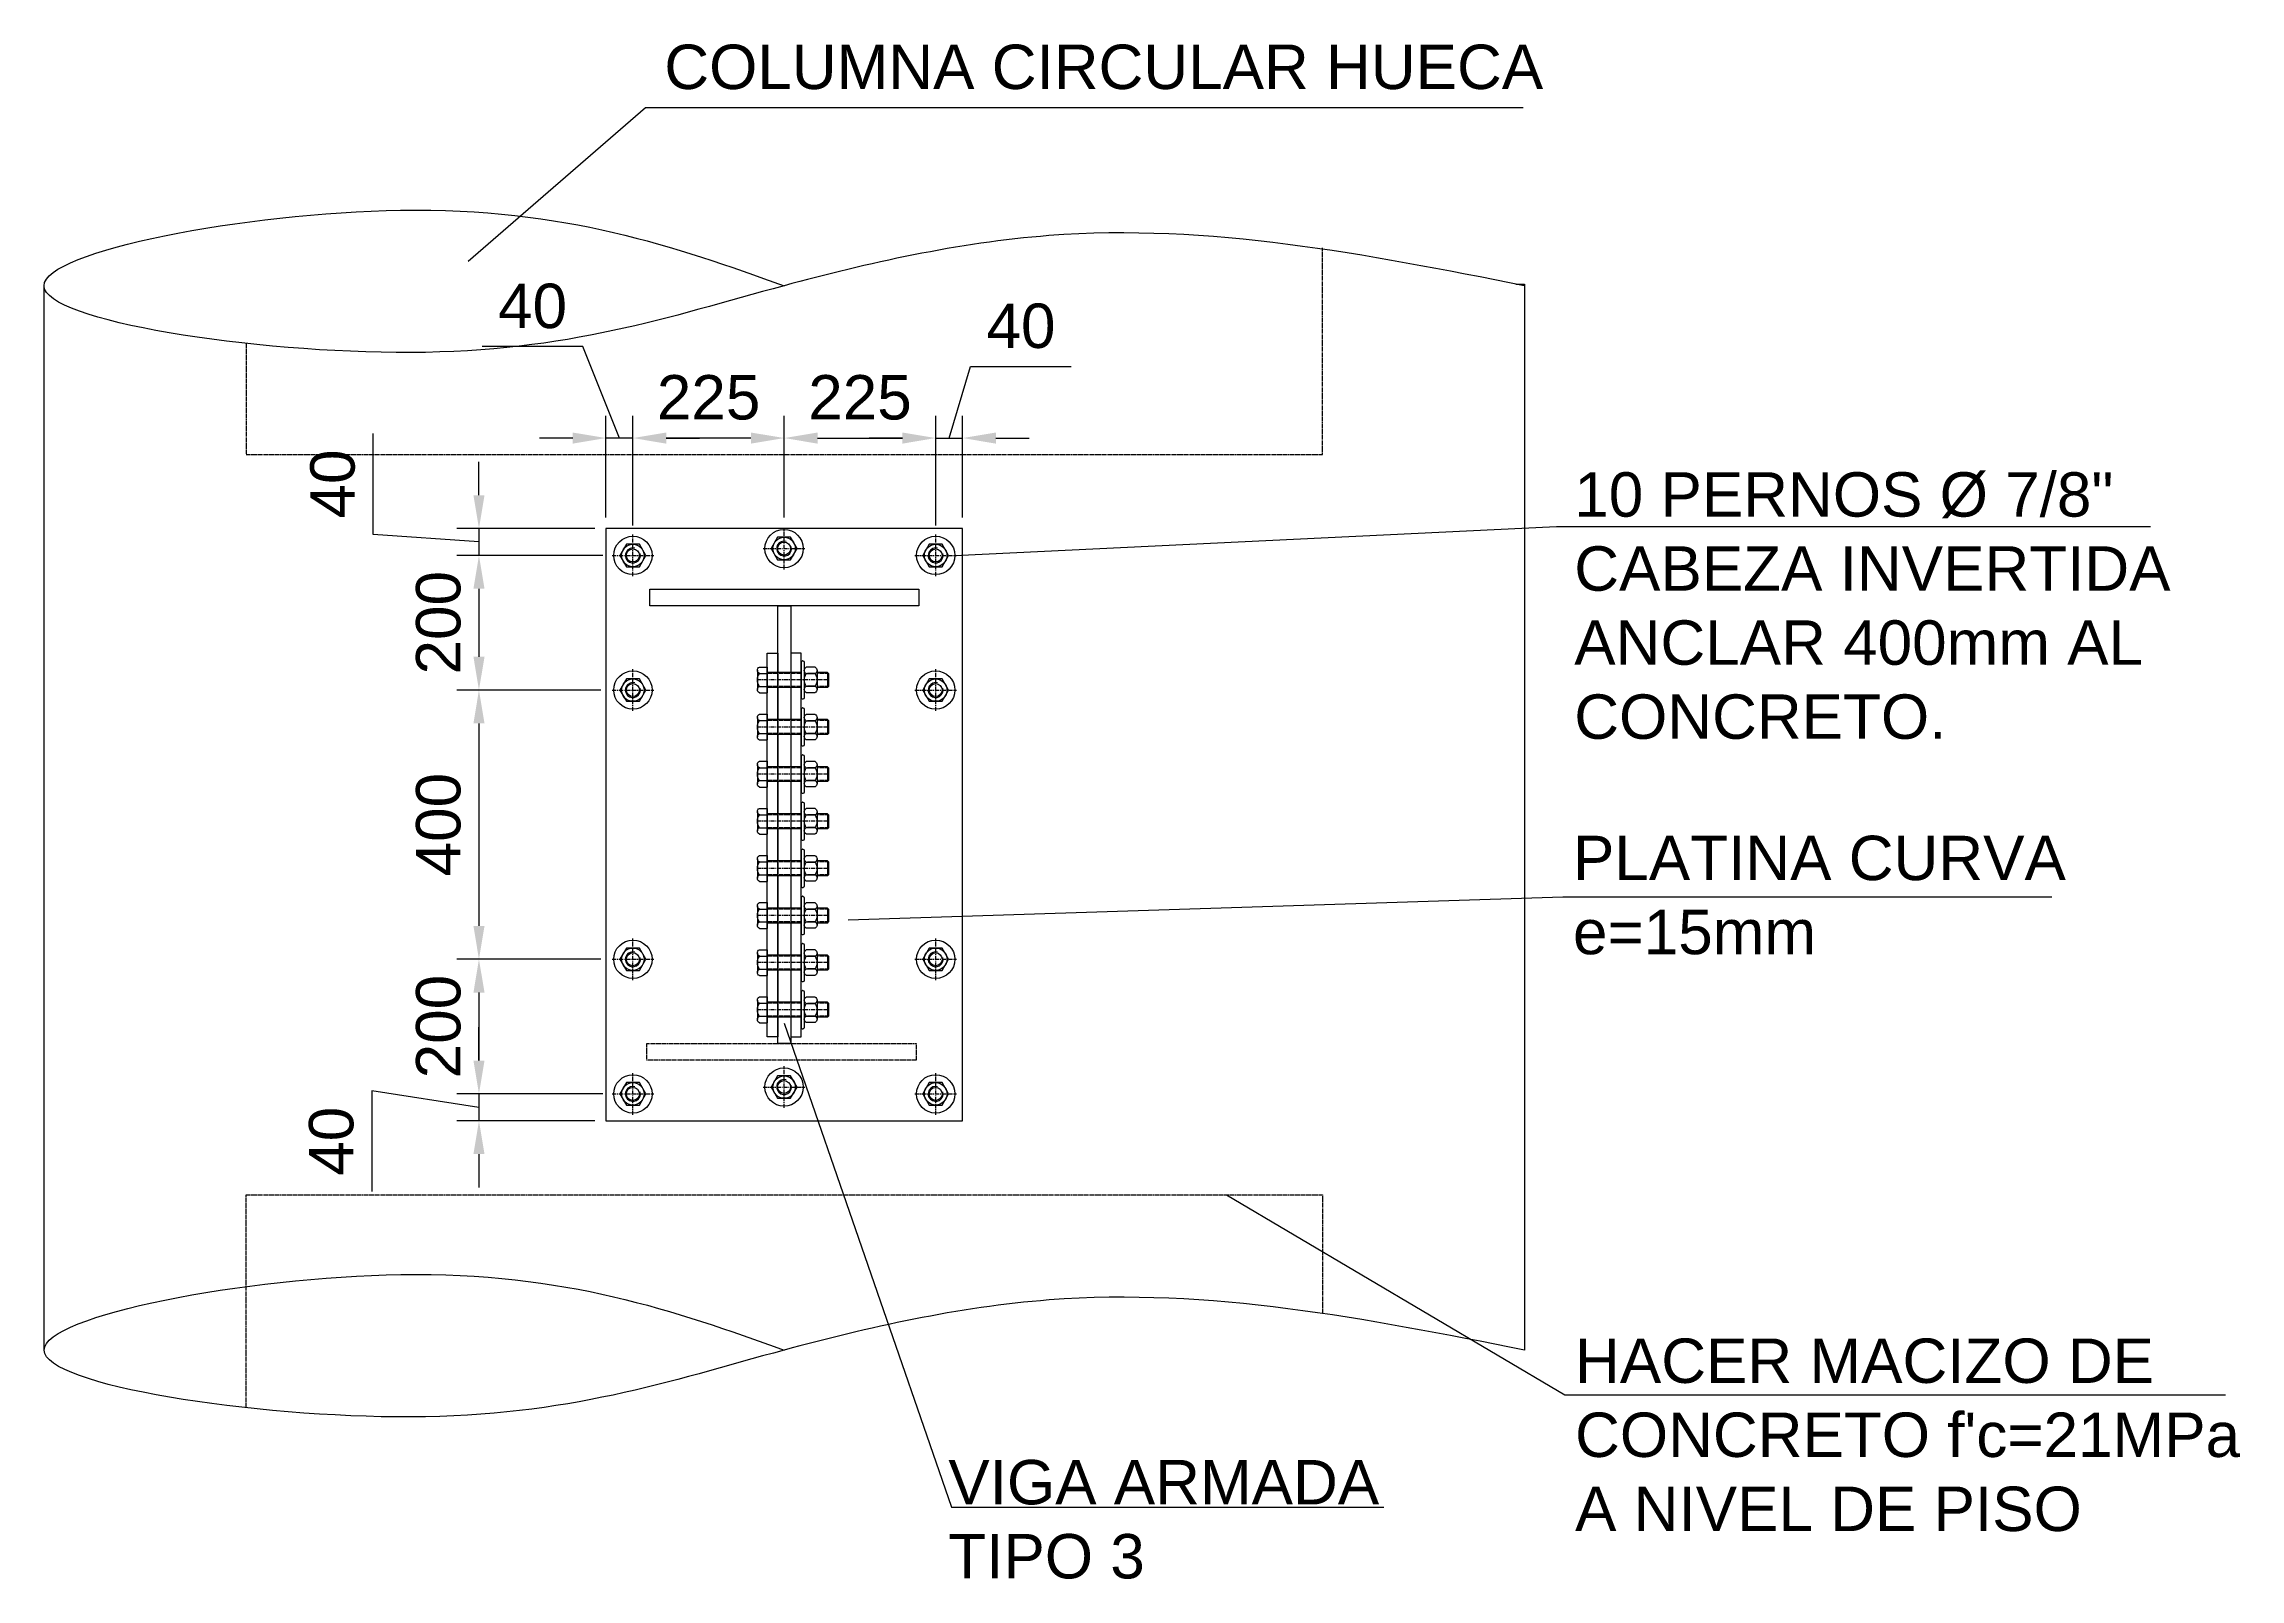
# Model space of a CAD drawing. Header units: millimetres. Extents: x 59135 to 3708801, y -250967 to 196121.
# Drawn here: x 3703332 to 3706596, y 169586 to 171867 of the extents above; entities that cross this region are included whole.
import ezdxf

# ---------------------------------------------------------------- set-up
doc = ezdxf.new("R2010")
doc.units = ezdxf.units.MM
doc.header["$LTSCALE"] = 5
doc.header["$PDMODE"] = 3
doc.linetypes.add('CENTER', pattern=[2, 1.25, -0.25, 0.25, -0.25])
doc.linetypes.add('HIDDEN', pattern=[0.375, 0.25, -0.125])
doc.layers.get('Defpoints').update_dxf_attribs({"color": 251})
for name, color, linetype in [('EE-CENTROS', 8, 'CENTER'), ('EE-COLUMNAS CONCRETO', 11, 'Continuous'), ('EE-COTAS', 1, 'Continuous'), ('EE-OCULTAS', 252, 'HIDDEN'), ('EE-OCULTO', 252, 'HIDDEN'), ('EE-PERNOS 7-8', 52, 'Continuous'), ('EE-PLATINA 15', 141, 'Continuous'), ('EE-PLATINA 5-8', 13, 'Continuous'), ('EE-V ARMADA TIPO 3', 41, 'Continuous')]:
    doc.layers.add(name, color=color, linetype=linetype)
doc.styles.add('ARIAL EE', font='arial.ttf')
doc.dimstyles.new('EE 1_STANDAR', dxfattribs={"dimtxt": 2, "dimasz": 1.5, "dimexe": 1, "dimexo": 0.5, "dimgap": 0.8, "dimtad": 1, "dimdec": 0, "dimdsep": 46, "dimtxsty": 'ARIAL EE', "dimcen": 0.09, "dimclrd": 256, "dimclre": 256, "dimclrt": 2, "dimadec": 0, "dimazin": 0, "dimtfac": 1, "dimtdec": 0, "dimtofl": 0, "dimtmove": 1, "dimatfit": 2, "dimfxl": 1, "dimtolj": 1, "dimlwd": -1, "dimlwe": -1, "dimarcsym": 1})

# ---------------------------------------------------------------- blocks, each defined once
blk = doc.blocks.new('*U1691')
for p, q in [((-14.4, 65.3), (14.4, 65.3)), ((-19.2, 62.3), (-19.2, 50.6)), ((-19.2, 50.6), (19.2, 50.6)), ((-11.1, 0), (-11.1, 50.6)), ((-9.6, 62.3), (-9.6, 50.6)), ((9.6, 62.3), (9.6, 50.6)), ((11.1, 0), (11.1, 50.6)), ((19.2, 62.3), (19.2, 50.6)), ((-26.6, 0), (26.6, 0)), ((-28.6, -2.4), (-28.6, -2)), ((-26.6, -4.4), (26.6, -4.4)), ((-18.9, -20.5), (-18.9, -7.3)), ((-14.1, -23.4), (14.1, -23.4)), ((-11.1, -38.8), (-11.1, -23.4)), ((-9.4, -7.3), (-9.4, -20.5)), ((-9.4, -20.5), (-9.4, -9)), ((9.4, -7.3), (9.4, -20.5)), ((9.4, -20.5), (9.4, -9)), ((11.1, -38.8), (11.1, -23.4)), ((18.9, -20.5), (18.9, -7.3)), ((28.6, -2.4), (28.6, -2)), ((-11.1, -38.8), (-9.6, -40.3)), ((-11.1, -38.8), (11.1, -38.8)), ((-9.6, -40.3), (9.6, -40.3)), ((11.1, -38.8), (9.6, -40.3))]:
    blk.add_line(p, q)
for centre, radius, start, end in [((-14.4, 59.9), 5.36, 26.1162, 153.8838), ((0, 48.3), 16.9, 55.3723, 124.6277), ((14.4, 59.9), 5.36, 26.1162, 153.8838), ((-26.6, -2), 2, 90, 180), ((26.6, -2), 2, 0, 90), ((-26.6, -2.4), 2, 180, 270), ((-14.1, -9.6), 5.25, 26.1162, 153.8838), ((-14.1, -18.2), 5.25, 206.1162, 333.8838), ((0, -21), 16.6, 55.3723, 124.6277), ((0, -6.8), 16.6, 235.3723, 304.6277), ((14.1, -9.6), 5.25, 26.1162, 153.8838), ((14.1, -18.2), 5.25, 206.1162, 333.8838), ((26.6, -2.4), 2, 270, 0)]:
    blk.add_arc(centre, radius, start, end)
at = {"layer": 'EE-CENTROS'}
blk.add_line((0, -40.3), (0, 65.3), dxfattribs=at)
at = {"layer": 'EE-OCULTAS'}
for p, q in [((-9.6, 0), (-9.6, 50.6)), ((9.6, 0), (9.6, 50.6)), ((-9.6, -40.3), (-9.6, -23.4)), ((9.6, -40.3), (9.6, -23.4))]:
    blk.add_line(p, q, dxfattribs=at)
blk = doc.blocks.new('*D1902')
at = {"layer": 'Defpoints', "color": 0, "transparency": 16777216}
for p in [(3704657.6, 171281.6), (3704432.6, 171147.2), (3704657.6, 171135.2)]:
    blk.add_point(p, dxfattribs=at)
at = {"layer": 'EE-COTAS', "transparency": 16777216}
for p, q in [((3704432.6, 171163.7), (3704432.6, 171314.6)), ((3704657.6, 171151.7), (3704657.6, 171314.6)), ((3704482.1, 171281.6), (3704608.1, 171281.6))]:
    blk.add_line(p, q, dxfattribs=at)
for points in [[(3704482.1, 171289.8), (3704482.1, 171273.3), (3704432.6, 171281.6)], [(3704608.1, 171289.8), (3704608.1, 171273.3), (3704657.6, 171281.6)]]:
    blk.add_solid(points, dxfattribs=at)
at = {"layer": 'EE-COTAS', "color": 2, "transparency": 16777216, "insert": (3704545.1, 171341.7), "char_height": 66, "attachment_point": 5, "style": 'ARIAL EE'}
blk.add_mtext('\\A1;225', dxfattribs=at)
blk = doc.blocks.new('*D1903')
at = {"layer": 'Defpoints', "color": 0, "transparency": 16777216}
for p in [(3704697.6, 171281.6), (3704657.6, 171135.2), (3704697.6, 171147.2)]:
    blk.add_point(p, dxfattribs=at)
at = {"layer": 'EE-COTAS', "transparency": 16777216}
for p, q in [((3704677.6, 171281.6), (3704709.5, 171387.9)), ((3704709.5, 171387.9), (3704859.2, 171387.9)), ((3704657.6, 171151.7), (3704657.6, 171314.6)), ((3704697.6, 171163.7), (3704697.6, 171314.6)), ((3704608.1, 171281.6), (3704558.6, 171281.6)), ((3704657.6, 171281.6), (3704697.6, 171281.6)), ((3704747.1, 171281.6), (3704796.6, 171281.6))]:
    blk.add_line(p, q, dxfattribs=at)
for points in [[(3704608.1, 171289.8), (3704608.1, 171273.3), (3704657.6, 171281.6)], [(3704747.1, 171289.8), (3704747.1, 171273.3), (3704697.6, 171281.6)]]:
    blk.add_solid(points, dxfattribs=at)
at = {"layer": 'EE-COTAS', "color": 2, "transparency": 16777216, "insert": (3704784.4, 171448), "char_height": 66, "attachment_point": 5, "style": 'ARIAL EE'}
blk.add_mtext('\\A1;40', dxfattribs=at)
blk = doc.blocks.new('*D1904')
at = {"layer": 'Defpoints', "color": 0, "transparency": 16777216}
for p in [(3704167.6, 171281.6), (3704167.6, 171147.2), (3704207.6, 171135.2)]:
    blk.add_point(p, dxfattribs=at)
at = {"layer": 'EE-COTAS', "transparency": 16777216}
for p, q in [((3704133.4, 171417.4), (3703983.6, 171417.4)), ((3704187.6, 171281.6), (3704133.4, 171417.4)), ((3704167.6, 171163.7), (3704167.6, 171314.6)), ((3704207.6, 171151.7), (3704207.6, 171314.6)), ((3704118.1, 171281.6), (3704068.6, 171281.6)), ((3704207.6, 171281.6), (3704167.6, 171281.6)), ((3704257.1, 171281.6), (3704306.6, 171281.6))]:
    blk.add_line(p, q, dxfattribs=at)
for points in [[(3704118.1, 171289.8), (3704118.1, 171273.3), (3704167.6, 171281.6)], [(3704257.1, 171289.8), (3704257.1, 171273.3), (3704207.6, 171281.6)]]:
    blk.add_solid(points, dxfattribs=at)
at = {"layer": 'EE-COTAS', "color": 2, "transparency": 16777216, "insert": (3704058.5, 171477.5), "char_height": 66, "attachment_point": 5, "style": 'ARIAL EE'}
blk.add_mtext('\\A1;40', dxfattribs=at)
blk = doc.blocks.new('*D1905')
at = {"layer": 'Defpoints', "color": 0, "transparency": 16777216}
for p in [(3704207.6, 171281.6), (3704207.6, 171135.2), (3704432.6, 171147.2)]:
    blk.add_point(p, dxfattribs=at)
at = {"layer": 'EE-COTAS', "transparency": 16777216}
for p, q in [((3704207.6, 171151.7), (3704207.6, 171314.6)), ((3704432.6, 171163.7), (3704432.6, 171314.6)), ((3704383.1, 171281.6), (3704257.1, 171281.6))]:
    blk.add_line(p, q, dxfattribs=at)
for points in [[(3704257.1, 171289.8), (3704257.1, 171273.3), (3704207.6, 171281.6)], [(3704383.1, 171289.8), (3704383.1, 171273.3), (3704432.6, 171281.6)]]:
    blk.add_solid(points, dxfattribs=at)
at = {"layer": 'EE-COTAS', "color": 2, "transparency": 16777216, "insert": (3704320.1, 171341.7), "char_height": 66, "attachment_point": 5, "style": 'ARIAL EE'}
blk.add_mtext('\\A1;225', dxfattribs=at)
blk = doc.blocks.new('*D1919')
at = {"layer": 'Defpoints', "color": 0, "transparency": 16777216}
for p in [(3704167.6, 171147.2), (3703978.8, 171107.2), (3704179.6, 171107.2)]:
    blk.add_point(p, dxfattribs=at)
at = {"layer": 'EE-COTAS', "transparency": 16777216}
for p, q in [((3703821.6, 171138.4), (3703821.6, 171288.2)), ((3703978.8, 171196.7), (3703978.8, 171246.2)), ((3703978.8, 171127.2), (3703821.6, 171138.4)), ((3704151.1, 171147.2), (3703945.8, 171147.2)), ((3703978.8, 171147.2), (3703978.8, 171107.2)), ((3704163.1, 171107.2), (3703945.8, 171107.2)), ((3703978.8, 171057.7), (3703978.8, 171008.2))]:
    blk.add_line(p, q, dxfattribs=at)
for points in [[(3703970.6, 171196.7), (3703987.1, 171196.7), (3703978.8, 171147.2)], [(3703970.6, 171057.7), (3703987.1, 171057.7), (3703978.8, 171107.2)]]:
    blk.add_solid(points, dxfattribs=at)
at = {"layer": 'EE-COTAS', "color": 2, "transparency": 16777216, "insert": (3703761.5, 171213.3), "char_height": 66, "attachment_point": 5, "rotation": 90, "style": 'ARIAL EE'}
blk.add_mtext('\\A1;40', dxfattribs=at)
blk = doc.blocks.new('*D1920')
at = {"layer": 'Defpoints', "color": 0, "transparency": 16777216}
for p in [(3704179.6, 171107.2), (3703978.8, 170907.2), (3704176.6, 170907.2)]:
    blk.add_point(p, dxfattribs=at)
at = {"layer": 'EE-COTAS', "transparency": 16777216}
for p, q in [((3704163.1, 171107.2), (3703945.8, 171107.2)), ((3703978.8, 171057.7), (3703978.8, 170956.7)), ((3704160.1, 170907.2), (3703945.8, 170907.2))]:
    blk.add_line(p, q, dxfattribs=at)
for points in [[(3703970.6, 171057.7), (3703987.1, 171057.7), (3703978.8, 171107.2)], [(3703970.6, 170956.7), (3703987.1, 170956.7), (3703978.8, 170907.2)]]:
    blk.add_solid(points, dxfattribs=at)
at = {"layer": 'EE-COTAS', "color": 2, "transparency": 16777216, "insert": (3703918.7, 171007.2), "char_height": 66, "attachment_point": 5, "rotation": 90, "style": 'ARIAL EE'}
blk.add_mtext('\\A1;200', dxfattribs=at)
blk = doc.blocks.new('*D1921')
at = {"layer": 'Defpoints', "color": 0, "transparency": 16777216}
for p in [(3704176.6, 170907.2), (3703978.8, 170507.2), (3704160.1, 170507.2)]:
    blk.add_point(p, dxfattribs=at)
at = {"layer": 'EE-COTAS', "transparency": 16777216}
for p, q in [((3704160.1, 170907.2), (3703945.8, 170907.2)), ((3703978.8, 170857.7), (3703978.8, 170556.7)), ((3704143.6, 170507.2), (3703945.8, 170507.2))]:
    blk.add_line(p, q, dxfattribs=at)
for points in [[(3703970.6, 170857.7), (3703987.1, 170857.7), (3703978.8, 170907.2)], [(3703970.6, 170556.7), (3703987.1, 170556.7), (3703978.8, 170507.2)]]:
    blk.add_solid(points, dxfattribs=at)
at = {"layer": 'EE-COTAS', "color": 2, "transparency": 16777216, "insert": (3703918.7, 170707.2), "char_height": 66, "attachment_point": 5, "rotation": 90, "style": 'ARIAL EE'}
blk.add_mtext('\\A1;400', dxfattribs=at)
blk = doc.blocks.new('*D1922')
at = {"layer": 'Defpoints', "color": 0, "transparency": 16777216}
for p in [(3704176.6, 170507.2), (3703978.8, 170307.2), (3704179.6, 170307.2)]:
    blk.add_point(p, dxfattribs=at)
at = {"layer": 'EE-COTAS', "transparency": 16777216}
for p, q in [((3704160.1, 170507.2), (3703945.8, 170507.2)), ((3703978.8, 170457.7), (3703978.8, 170356.7)), ((3704163.1, 170307.2), (3703945.8, 170307.2))]:
    blk.add_line(p, q, dxfattribs=at)
for points in [[(3703970.6, 170457.7), (3703987.1, 170457.7), (3703978.8, 170507.2)], [(3703970.6, 170356.7), (3703987.1, 170356.7), (3703978.8, 170307.2)]]:
    blk.add_solid(points, dxfattribs=at)
at = {"layer": 'EE-COTAS', "color": 2, "transparency": 16777216, "insert": (3703918.7, 170407.2), "char_height": 66, "attachment_point": 5, "rotation": 90, "style": 'ARIAL EE'}
blk.add_mtext('\\A1;200', dxfattribs=at)
blk = doc.blocks.new('*D1923')
at = {"layer": 'Defpoints', "color": 0, "transparency": 16777216}
for p in [(3704179.6, 170307.2), (3703978.8, 170267.2), (3704167.6, 170267.2)]:
    blk.add_point(p, dxfattribs=at)
at = {"layer": 'EE-COTAS', "transparency": 16777216}
for p, q in [((3703978.8, 170356.7), (3703978.8, 170406.2)), ((3703978.8, 170287.2), (3703819.7, 170311.7)), ((3703819.7, 170311.7), (3703819.7, 170162)), ((3704163.1, 170307.2), (3703945.8, 170307.2)), ((3703978.8, 170307.2), (3703978.8, 170267.2)), ((3704151.1, 170267.2), (3703945.8, 170267.2)), ((3703978.8, 170217.7), (3703978.8, 170168.2))]:
    blk.add_line(p, q, dxfattribs=at)
for points in [[(3703970.6, 170356.7), (3703987.1, 170356.7), (3703978.8, 170307.2)], [(3703970.6, 170217.7), (3703987.1, 170217.7), (3703978.8, 170267.2)]]:
    blk.add_solid(points, dxfattribs=at)
at = {"layer": 'EE-COTAS', "color": 2, "transparency": 16777216, "insert": (3703759.6, 170236.8), "char_height": 66, "attachment_point": 5, "rotation": 90, "style": 'ARIAL EE'}
blk.add_mtext('\\A1;40', dxfattribs=at)
blk = doc.blocks.new('T-7-8')
blk.add_lwpolyline([(19.2, 0), (9.6, 16.7), (-9.6, 16.7), (-19.2, 0), (-9.6, -16.7), (9.6, -16.7)], close=True)
for radius in [28.5, 16.7, 9.61]:
    blk.add_circle((0, 0), radius)
blk.add_arc((0, 0), 11.1, 75, 15)
at = {"layer": 'EE-CENTROS'}
for p, q in [((-31, 0), (31, 0)), ((0, -31), (0, 31))]:
    blk.add_line(p, q, dxfattribs=at)

msp = doc.modelspace()

# ---------------------------------------------------------------- linework, layer by layer
at = {"layer": 'EE-COLUMNAS CONCRETO'}
for points in [[(3703332.6, 169926.6), (3703332.6, 171505.4)], [(3705520, 171510.4), (3705532.6, 171510.4), (3705532.6, 169926.6)]]:
    msp.add_lwpolyline(points, dxfattribs=at)
for points in [[(3705532.4, 171507.9), (3704825.9, 171582.3), (3704432.4, 171507.9), (3703877.5, 171408.7), (3703332.4, 171507.9), (3703862.4, 171620.1), (3704432.4, 171507.9)], [(3705532.6, 169926.6), (3704826.1, 170001), (3704432.6, 169926.6), (3703877.8, 169827.3), (3703332.6, 169926.6), (3703862.7, 170038.8), (3704432.6, 169926.6)]]:
    msp.add_spline(points, degree=3, dxfattribs=at)
at = {"layer": 'EE-OCULTAS'}
msp.add_lwpolyline([(3704228.4, 170382.2), (3704628.4, 170382.2), (3704628.4, 170357.2), (3704228.4, 170357.2)], close=True, dxfattribs=at)
at = {"layer": 'EE-OCULTO'}
for points in [[(3703632.6, 171422.3), (3703632.6, 171257.2), (3705232.6, 171257.2), (3705232.6, 171564.7)], [(3703632.6, 169841), (3703632.6, 170157.3), (3705232.6, 170157.3), (3705232.6, 169981)]]:
    msp.add_lwpolyline(points, dxfattribs=at)
at = {"layer": 'EE-PLATINA 15'}
msp.add_lwpolyline([(3704167.6, 170267.2), (3704697.6, 170267.2), (3704697.6, 171147.2), (3704167.6, 171147.2)], close=True, dxfattribs=at)
at = {"layer": 'EE-PLATINA 5-8'}
for points in [[(3704423.1, 170392.2), (3704407.3, 170392.2), (3704407.3, 170962.2), (3704423.1, 170962.2)], [(3704442.1, 170392.2), (3704457.9, 170392.2), (3704457.9, 170962.2), (3704442.1, 170962.2)]]:
    msp.add_lwpolyline(points, close=True, dxfattribs=at)
at = {"layer": 'EE-V ARMADA TIPO 3'}
for points in [[(3704232.6, 171057.2), (3704632.6, 171057.2), (3704632.6, 171032.2), (3704232.6, 171032.2)], [(3704423.1, 171032.2), (3704442.1, 171032.2), (3704442.1, 170382.2), (3704423.1, 170382.2)]]:
    msp.add_lwpolyline(points, close=True, dxfattribs=at)

# ---------------------------------------------------------------- block references
at = {"layer": 'EE-PERNOS 7-8'}
for p in [(3704207.6, 171107.2), (3704432.3, 171117.4), (3704657.6, 171107.2), (3704207.6, 170907.2), (3704657.6, 170907.2), (3704207.6, 170507.2), (3704657.6, 170507.2), (3704207.6, 170307.2), (3704432.3, 170317.4), (3704657.6, 170307.2)]:
    msp.add_blockref('T-7-8', p, dxfattribs=at)
at = {"layer": 'EE-PERNOS 7-8', "xscale": -1, "rotation": 90}
for p in [(3704457.9, 170922.2), (3704457.9, 170852.2), (3704457.9, 170782.2), (3704457.9, 170712.2), (3704457.9, 170642.2), (3704457.9, 170572.2), (3704457.9, 170502.2), (3704457.9, 170432.2)]:
    msp.add_blockref('*U1691', p, dxfattribs=at)

# ---------------------------------------------------------------- texts
at = {"layer": 'EE-COTAS', "color": 2, "char_height": 66, "attachment_point": 7, "style": 'ARIAL EE'}
for s, insert, width in [('COLUMNA CIRCULAR HUECA', (3704254.3, 171799.2), 1363.666), ('10 PERNOS %%C 7/8" CABEZA INVERTIDA \\PANCLAR 400mm AL CONCRETO.', (3705606.7, 170833.8), 971.158), ('PLATINA CURVA e=15mm', (3705604.8, 170513.8), 737.96), ("HACER MACIZO DE CONCRETO f'c=21MPa A NIVEL DE PISO", (3705607.9, 169656.8), 1011.997), ('VIGA ARMADA TIPO 3', (3704676.4, 169586.4), 716.345)]:
    msp.add_mtext(s, dxfattribs=dict(at, insert=insert, width=width))

# ---------------------------------------------------------------- dimensions: what is measured, and where the dimension line sits
at = {"layer": 'EE-COTAS'}
for base, p1, p2, angle, picture, middle in [((3704167.6, 171281.6), (3704207.6, 171135.2), (3704167.6, 171147.2), 180, '*D1904', (3704107, 171417.4)), ((3703978.8, 171107.2), (3704167.6, 171147.2), (3704179.6, 171107.2), 90, '*D1919', (3703821.6, 171164.8)), ((3703978.8, 170507.2), (3704176.6, 170907.2), (3704160.1, 170507.2), 90, '*D1921', (3703978.8, 170707.2)), ((3703978.8, 170267.2), (3704179.6, 170307.2), (3704167.6, 170267.2), 90, '*D1923', (3703819.7, 170285.3))]:
    dim = msp.add_linear_dim(base=base, p1=p1, p2=p2, angle=angle, dimstyle='EE 1_STANDAR', dxfattribs=at)
    dim.commit()
    dim.dimension.update_dxf_attribs({"geometry": picture, "text_midpoint": middle, "dimtype": 160})
for base, p1, p2, picture, middle in [((3704697.6, 171281.6), (3704657.6, 171135.2), (3704697.6, 171147.2), '*D1903', (3704735.9, 171448)), ((3704657.6, 171281.6), (3704432.6, 171147.2), (3704657.6, 171135.2), '*D1902', (3704545.1, 171341.7))]:
    dim = msp.add_linear_dim(base=base, p1=p1, p2=p2, dimstyle='EE 1_STANDAR', dxfattribs=at)
    dim.commit()
    dim.dimension.update_dxf_attribs({"geometry": picture, "text_midpoint": middle})
for base, p1, p2, angle, picture, middle in [((3704207.6, 171281.6), (3704432.6, 171147.2), (3704207.6, 171135.2), 180, '*D1905', (3704320.1, 171341.7)), ((3703978.8, 170907.2), (3704179.6, 171107.2), (3704176.6, 170907.2), 90, '*D1920', (3703918.7, 171007.2)), ((3703978.8, 170307.2), (3704176.6, 170507.2), (3704179.6, 170307.2), 90, '*D1922', (3703918.7, 170407.2))]:
    dim = msp.add_linear_dim(base=base, p1=p1, p2=p2, angle=angle, dimstyle='EE 1_STANDAR', dxfattribs=at)
    dim.commit()
    dim.dimension.update_dxf_attribs({"geometry": picture, "text_midpoint": middle})

# ---------------------------------------------------------------- leaders
at = {"layer": 'EE-COTAS', "annotation_type": 0, "has_hookline": 1, "hookline_direction": 0}
for points, text_width in [([(3703962.9, 171544.3), (3704226.4, 171772.8), (3704227.9, 171772.8)], 1301.9), ([(3704685.6, 171107.2), (3705580.3, 171150)], 881.9), ([(3704527.5, 170565.9), (3705589.9, 170599.9)], 725.7), ([(3704432.6, 170412.2), (3704681.2, 169693.2), (3704682.7, 169693.2)], 640.1), ([(3705089.9, 170157.3), (3705592.5, 169859.9), (3705594, 169859.9)], 980)]:
    msp.add_leader(points, dimstyle='EE 1_STANDAR', override={"dimscale": 0, "dimgap": 0.8, "dimtad": 1}, dxfattribs=dict(at, text_width=text_width))

doc.saveas('drawing.dxf')
